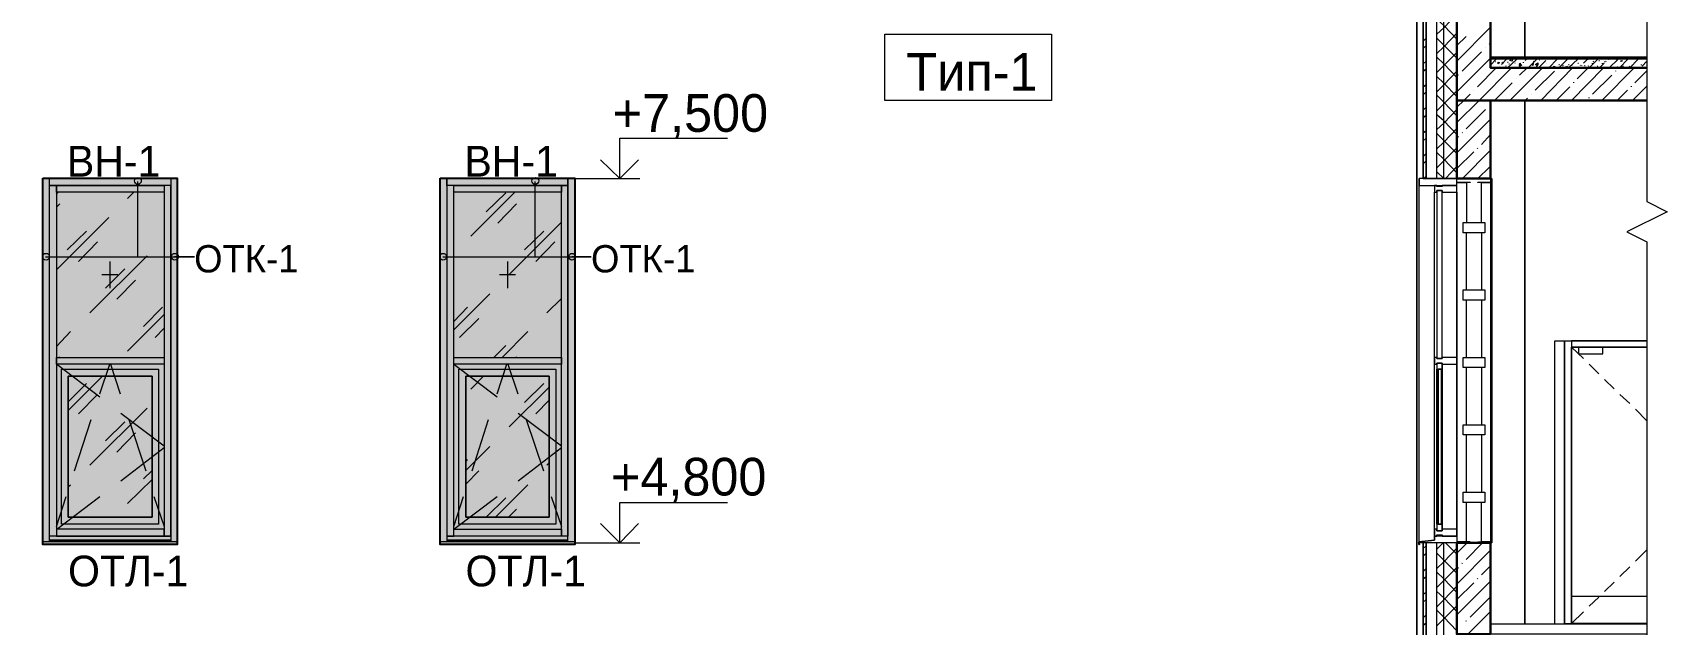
# Model space of a CAD drawing. Header units: millimetres. Extents: x 2294 to 908349, y -83289 to 219220.
# Drawn here: x 389132 to 401663, y 19777 to 24306 of the extents above; entities that cross this region are included whole.
import ezdxf

# ---------------------------------------------------------------- set-up
doc = ezdxf.new("R2010")
doc.units = ezdxf.units.MM
doc.layers.add('PDF _Геометрия', color=7, linetype='Continuous')
doc.layers.add('PDF _Текст', color=7, linetype='Continuous')

msp = doc.modelspace()

# ---------------------------------------------------------------- hatches: boundary and pattern name
at = {"transparency": 33554551}
h = msp.add_hatch(color=3, dxfattribs=at)
h.dxf.hatch_style = 1
h.paths.add_polyline_path([(389208.4, 23193.5), (390240.1, 23193.5), (390240.1, 20386.9), (389208.4, 20386.9)])
h = msp.add_hatch(color=3, dxfattribs=at)
h.dxf.hatch_style = 1
h.paths.add_polyline_path([(392255.4, 23193.5), (393287.1, 23193.5), (393287.1, 20386.9), (392255.4, 20386.9)])

# ---------------------------------------------------------------- linework, layer by layer
for points in [[(389208.4, 23193.5), (390240.1, 23193.5), (390240.1, 20386.9), (389208.4, 20386.9)], [(392255.4, 23193.5), (393287.1, 23193.5), (393287.1, 20386.9), (392255.4, 20386.9)]]:
    msp.add_lwpolyline(points, close=True)
at = {"layer": 'PDF _Геометрия', "lineweight": 9}
for points in [[(401505.6, 31119.1), (401505.6, 23014.2), (401663, 22935.5), (401352.6, 22782.5), (401505.6, 22703.9), (401505.6, 14778.2)], [(388154.9, 15495.1), (388176.7, 15495.1), (392255.4, 15495.1), (392255.4, 18852.5), (394423.7, 18852.5), (394423.7, 15495.1), (395044.5, 15495.1), (395044.5, 18852.5), (396487.1, 18852.5), (396487.1, 15495.1), (399743.9, 15495.1), (399743.9, 27525.7), (399743.9, 29698.4), (399743.9, 15442.7)], [(401505.6, 28124.6), (400570.1, 28124.6), (400570.1, 24120.2), (400570.1, 27525.7), (401505.6, 27525.7), (400570.1, 27525.7)], [(399792, 23189.1), (399792, 24736.6)], [(399896.9, 23189.1), (399896.9, 24736.6)], [(399949.4, 23189.1), (399949.4, 24736.6)], [(401505.6, 24120.2), (400307.8, 24120.2), (400307.8, 24111.5), (400307.8, 24102.8), (400307.8, 24037.2), (401505.6, 24037.2)], [(401505.6, 24111.5), (400307.8, 24111.5)], [(401505.6, 24102.8), (400307.8, 24102.8)], [(400517.7, 23788), (400307.8, 23788)], [(401505.6, 23788), (400570.1, 23788), (400570.1, 19779.3), (400570.1, 23788)], [(393234.6, 20408.8), (393234.6, 20478.7), (393234.6, 21794.6), (393234.6, 20452.5), (393186.5, 20452.5), (392360.3, 20452.5), (392360.3, 20505), (393186.5, 20505), (393186.5, 20452.5), (393186.5, 21794.6), (393186.5, 23136.6), (393234.6, 23136.6), (393234.6, 21794.6), (393234.6, 23110.4), (393234.6, 23189.1), (393422.6, 23189.1), (393632.4, 23189.1), (393632.4, 23499.5), (394458.7, 23499.5)], [(389260.9, 20408.8), (389260.9, 20478.7), (389260.9, 21794.6), (389260.9, 23136.6), (389313.3, 23136.6), (389313.3, 21794.6), (389313.3, 20452.5), (389260.9, 20452.5), (389260.9, 21794.6), (389260.9, 23110.4), (389260.9, 23189.1), (389208.4, 23189.1), (389208.4, 23110.4), (389208.4, 21794.6), (389208.4, 20478.7), (389208.4, 20400), (389208.4, 23189.1), (390240.1, 23189.1), (390240.1, 20400), (390240.1, 20478.7), (390240.1, 21794.6), (390240.1, 23110.4), (390240.1, 23189.1), (390192, 23189.1), (390192, 23110.4), (390192, 21794.6), (390192, 23136.6), (390139.5, 23136.6), (390139.5, 21794.6), (390139.5, 20452.5), (390139.5, 20505), (389313.3, 20505), (389313.3, 20452.5), (390139.5, 20452.5), (390192, 20452.5), (390192, 21794.6), (390192, 20478.7), (390192, 20408.8)], [(393234.6, 23189.1), (393287.1, 23189.1), (393287.1, 23110.4), (393287.1, 21794.6), (393287.1, 20478.7), (393287.1, 20400), (393287.1, 23189.1), (392255.4, 23189.1), (392255.4, 20400), (392255.4, 20478.7), (392255.4, 21794.6), (392255.4, 23110.4), (392255.4, 23189.1), (392307.8, 23189.1), (392307.8, 23110.4), (392307.8, 21794.6), (392307.8, 20452.5), (392360.3, 20452.5), (392360.3, 21794.6), (392360.3, 23136.6), (392307.8, 23136.6), (392307.8, 21794.6), (392307.8, 20478.7), (392307.8, 20408.8)], [(393475.1, 23189.1), (393785.4, 23189.1)], [(400049.9, 23189.1), (400307.8, 23189.1), (400307.8, 20400), (400049.9, 20400), (399761.4, 20400), (399761.4, 20408.8)], [(399761.4, 20413.2), (399761.4, 20478.7), (399761.4, 21794.6), (399761.4, 23110.4), (399761.4, 23189.1)], [(400307.8, 23189.1), (400316.6, 23189.1), (400316.6, 23162.9), (400316.6, 23158.5), (400211.7, 23158.5), (400211.7, 23162.9), (400316.6, 23162.9), (400307.8, 23162.9)], [(389313.3, 23071.1), (389326.4, 23084.2)], [(389859.8, 23036.1), (389907.9, 23084.2)], [(389934.1, 23167.2), (389934.1, 22590.2), (390371.2, 22590.2), (390218.2, 22590.2)], [(392491.5, 22747.6), (392828.1, 23084.2)], [(392609.5, 22935.5), (392758.1, 23079.8)], [(392981.1, 23167.2), (392981.1, 22590.2), (393413.9, 22590.2), (393265.2, 22590.2)], [(400049.9, 20452.5), (399936.2, 20452.5), (399896.9, 20452.5), (399879.4, 20452.5), (399879.4, 21794.6), (399879.4, 23084.2), (399896.9, 23084.2), (399896.9, 21820.8)], [(399936.2, 21820.8), (399936.2, 23084.2), (400049.9, 23084.2), (400049.9, 21794.6), (400049.9, 20452.5), (400049.9, 20400), (400150.5, 20400), (400150.5, 20408.8), (400049.9, 20408.8), (400124.2, 20408.8), (400124.2, 20710.4)], [(400049.9, 23162.9), (400150.5, 23162.9), (400150.5, 23158.5), (400049.9, 23158.5), (400124.2, 23158.5), (400124.2, 22852.5)], [(400049.9, 20478.7), (400049.9, 21794.6), (400049.9, 23110.4)], [(400237.9, 22852.5), (400237.9, 23158.5), (400316.6, 23158.5), (400316.6, 20408.8), (400316.6, 20400), (400211.7, 20400), (400211.7, 20408.8), (400316.6, 20408.8), (400237.9, 20408.8), (400237.9, 20710.4)], [(389313.3, 22970.5), (389339.5, 22996.8)], [(392696.9, 22848.1), (392841.2, 22996.8)], [(389313.3, 22489.6), (389715.5, 22891.8)], [(392784.3, 22454.7), (393186.5, 22856.9)], [(389396.4, 22642.7), (389545, 22786.9)], [(389483.8, 22555.2), (389628.1, 22703.9)], [(392902.4, 22642.7), (393051, 22786.9)], [(392989.8, 22555.2), (393134.1, 22703.9)], [(400124.2, 22336.6), (400124.2, 22773.8)], [(400237.9, 22773.8), (400237.9, 22336.6)], [(389230.3, 22590.2), (390371.2, 22590.2)], [(389571.2, 22161.8), (390008.4, 22598.9)], [(392277.2, 22590.2), (393413.9, 22590.2)], [(389663, 22454.7), (389785.4, 22454.7)], [(389689.3, 22349.8), (389837.9, 22498.4)], [(389724.2, 22555.2), (389724.2, 22349.8)], [(392710, 22454.7), (392832.4, 22454.7)], [(392771.2, 22555.2), (392771.2, 22349.8)], [(389776.7, 22266.7), (389921, 22411)], [(392360.3, 22030.6), (392635.7, 22306)], [(389982.2, 22056.9), (390126.4, 22205.5)], [(392360.3, 22096.2), (392465.2, 22205.5)], [(393072.9, 22161.8), (393186.5, 22271.1)], [(400124.2, 21820.8), (400124.2, 22258)], [(400237.9, 22258), (400237.9, 21820.8)], [(389859.8, 21868.9), (390139.5, 22148.7)], [(392404, 21973.8), (392552.7, 22118.1)], [(389313.3, 21903.9), (389422.6, 22017.5)], [(390069.6, 21973.8), (390139.5, 22043.7)], [(392731.9, 21820.8), (392928.6, 22017.5)], [(401505.6, 19700.6), (400307.8, 19700.6), (400307.8, 19766.2), (400307.8, 19774.9), (400307.8, 19779.3), (401505.6, 19779.3), (400876.1, 19779.3), (400876.1, 21947.6), (401505.6, 21947.6), (400928.6, 21947.6), (400928.6, 21899.5), (401505.6, 21899.5), (401169, 21899.5)], [(400801.8, 19779.3), (400801.8, 21947.6), (400876.1, 21947.6), (400876.1, 19779.3)], [(389330.8, 21820.8), (389339.5, 21825.2)], [(392666.3, 21820.8), (392758.1, 21912.6)], [(392836.8, 21820.8), (392841.2, 21825.2)], [(401505.6, 19783.6), (400928.6, 19783.6), (401505.6, 19783.6), (400928.6, 19783.6), (400928.6, 21899.5), (401020.4, 21812.1)], [(400981.1, 21899.5), (400928.6, 21899.5)], [(389317.7, 21768.3), (389645.6, 21519.2)], [(389645.6, 21541), (389724.2, 21768.3)], [(389728.6, 21768.3), (389802.9, 21541)], [(392360.3, 21768.3), (392692.5, 21519.2)], [(392692.5, 21541), (392766.9, 21768.3)], [(392775.6, 21768.3), (392849.9, 21541)], [(399936.2, 21729), (399936.2, 21777.1), (399896.9, 21777.1), (399896.9, 21729), (399936.2, 21729), (399936.2, 20544.3)], [(399896.9, 21768.3), (399896.9, 20505)], [(399896.9, 20544.3), (399896.9, 21729)], [(399936.2, 21768.3), (399936.2, 20505)], [(400124.2, 21305), (400124.2, 21742.1)], [(400237.9, 21742.1), (400237.9, 21305)], [(401064.1, 21768.3), (401138.4, 21694)], [(389405.1, 21414.2), (389667.4, 21676.5)], [(389405.1, 21479.8), (389545, 21619.7)], [(392491.5, 21576), (392587.6, 21676.5)], [(392784.3, 21287.5), (393090.4, 21593.5)], [(392902.4, 21475.4), (393051, 21619.7)], [(401182.1, 21650.3), (401256.5, 21580.4)], [(389483.8, 21388), (389628.1, 21536.6)], [(389571.2, 20994.6), (390008.4, 21431.7)], [(392989.8, 21388), (393090.4, 21492.9)], [(401300.2, 21536.6), (401374.5, 21466.7)], [(389453.2, 20950.9), (389580, 21344.3)], [(389689.3, 21182.5), (389837.9, 21326.8)], [(389807.3, 21392.4), (390139.5, 21143.2)], [(389868.5, 21344.3), (389999.7, 20950.9)], [(392500.2, 20950.9), (392627, 21344.3)], [(392854.3, 21392.4), (393186.5, 21143.2)], [(392915.5, 21344.3), (393046.6, 20950.9)], [(401418.2, 21423), (401505.6, 21335.6)], [(389776.7, 21095.1), (389921, 21243.8)], [(400124.2, 20789.1), (400124.2, 21226.3)], [(400237.9, 21226.3), (400237.9, 20789.1)], [(389807.3, 20876.5), (390139.5, 21130.1)], [(392452.1, 20955.2), (392635.7, 21138.8)], [(392854.3, 20876.5), (393186.5, 21130.1)], [(389982.2, 20889.7), (390047.7, 20955.2)], [(392452.1, 21020.8), (392465.2, 21038.3)], [(392452.1, 20850.3), (392552.7, 20950.9)], [(393072.9, 20994.6), (393090.4, 21012.1)], [(389405.1, 20828.5), (389422.6, 20845.9)], [(389859.8, 20701.7), (390047.7, 20885.3)], [(392679.4, 20596.8), (392928.6, 20845.9)], [(400049.9, 20815.3), (400049.9, 20574.9)], [(389313.3, 20526.8), (389387.6, 20754.1)], [(389317.7, 20505), (389645.6, 20754.1)], [(390060.9, 20754.1), (390139.5, 20526.8)], [(392360.3, 20505), (392692.5, 20754.1)], [(392360.3, 20526.8), (392434.6, 20754.1)], [(392609.5, 20596.8), (392758.1, 20745.4)], [(393107.8, 20754.1), (393186.5, 20526.8)], [(393287.1, 20400), (393387.6, 20400), (393632.4, 20400), (393632.4, 20710.4), (394458.7, 20710.4)], [(392780, 20596.8), (392841.2, 20658)], [(390192, 20452.5), (389260.9, 20452.5)], [(393234.6, 20452.5), (392307.8, 20452.5)], [(399879.4, 20452.5), (399879.4, 20421.9), (399879.4, 20452.5)], [(390240.1, 20413.2), (390240.1, 20408.8), (389208.4, 20408.8), (389208.4, 20413.2)], [(390240.1, 20408.8), (390240.1, 20386.9), (389208.4, 20386.9), (389208.4, 20408.8)], [(389208.4, 20386.9), (389208.4, 20391.3)], [(390192, 20421.9), (389260.9, 20421.9), (390192, 20421.9)], [(390192, 20421.9), (389260.9, 20421.9)], [(390240.1, 20391.3), (390240.1, 20386.9)], [(393287.1, 20413.2), (393287.1, 20408.8), (392255.4, 20408.8), (392255.4, 20413.2)], [(393287.1, 20408.8), (393287.1, 20386.9), (392255.4, 20386.9), (392255.4, 20408.8)], [(392255.4, 20386.9), (392255.4, 20391.3)], [(393234.6, 20421.9), (392307.8, 20421.9), (393234.6, 20421.9)], [(393234.6, 20421.9), (392307.8, 20421.9)], [(393287.1, 20391.3), (393287.1, 20386.9)], [(393475.1, 20400), (393785.4, 20400)], [(399792, 18852.5), (399792, 20400)], [(399879.4, 20421.9), (399879.4, 20421.9)], [(399896.9, 18852.5), (399896.9, 20400)], [(399949.4, 18852.5), (399949.4, 20400)], [(401505.6, 20347.6), (401418.2, 20260.1)], [(401374.5, 20216.4), (401300.2, 20142.1)], [(401256.5, 20098.4), (401182.1, 20028.5)], [(401505.6, 19989.1), (400928.6, 19989.1), (400928.6, 19783.6), (401020.4, 19871.1)], [(401138.4, 19984.7), (401064.1, 19914.8)]]:
    msp.add_lwpolyline(points, dxfattribs=at)
for points in [[(399813.8, 24736.6), (399792, 24736.6), (399792, 23189.1), (399813.8, 23189.1)], [(399813.8, 23189.1), (399896.9, 23189.1), (399949.4, 23189.1), (400049.9, 23189.1), (400049.9, 24736.6), (399949.4, 24736.6), (399896.9, 24736.6), (399813.8, 24736.6)], [(395665.2, 24295.1), (396941.7, 24295.1), (396941.7, 23788), (395665.2, 23788)], [(390165.8, 23136.6), (389287.1, 23136.6), (389260.9, 23136.6), (389260.9, 23189.1), (389287.1, 23189.1), (390165.8, 23189.1), (390192, 23189.1), (390192, 23136.6)], [(393212.8, 23136.6), (392334.1, 23136.6), (392307.8, 23136.6), (392307.8, 23189.1), (392334.1, 23189.1), (393212.8, 23189.1), (393234.6, 23189.1), (393234.6, 23136.6)], [(390139.5, 23084.2), (389313.3, 23084.2), (389313.3, 23136.6), (390139.5, 23136.6)], [(393186.5, 23084.2), (392360.3, 23084.2), (392360.3, 23136.6), (393186.5, 23136.6)], [(399936.2, 21812.1), (399936.2, 23097.3), (399896.9, 23097.3), (399896.9, 21812.1)], [(400264.1, 22773.8), (400098, 22773.8), (400098, 22852.5), (400264.1, 22852.5)], [(400264.1, 22258), (400098, 22258), (400098, 22336.6), (400264.1, 22336.6)], [(400928.6, 21947.6), (400928.6, 19779.3), (400876.1, 19779.3), (400876.1, 21947.6)], [(390139.5, 21768.3), (389313.3, 21768.3), (389313.3, 21820.8), (390139.5, 21820.8)], [(393186.5, 21768.3), (392360.3, 21768.3), (392360.3, 21820.8), (393186.5, 21820.8)], [(400264.1, 21742.1), (400098, 21742.1), (400098, 21820.8), (400264.1, 21820.8)], [(401169, 21847), (401169, 21899.5), (400981.1, 21899.5), (400981.1, 21847)], [(389352.7, 21729), (390095.8, 21729), (390095.8, 20544.3), (389352.7, 20544.3)], [(390095.8, 21729), (390095.8, 20544.3), (389352.7, 20544.3), (389352.7, 21729)], [(392399.7, 21729), (393142.8, 21729), (393142.8, 20544.3), (392399.7, 20544.3)], [(393142.8, 21729), (393142.8, 20544.3), (392399.7, 20544.3), (392399.7, 21729)], [(390047.7, 21676.5), (389405.1, 21676.5), (389405.1, 20596.8), (390047.7, 20596.8)], [(389405.1, 20596.8), (389405.1, 21676.5), (390047.7, 21676.5), (390047.7, 20596.8)], [(393090.4, 21676.5), (392452.1, 21676.5), (392452.1, 20596.8), (393090.4, 20596.8)], [(392452.1, 20596.8), (392452.1, 21676.5), (393090.4, 21676.5), (393090.4, 20596.8)], [(400264.1, 21226.3), (400098, 21226.3), (400098, 21305), (400264.1, 21305)], [(400264.1, 20710.4), (400098, 20710.4), (400098, 20789.1), (400264.1, 20789.1)], [(399936.2, 20491.8), (399936.2, 20544.3), (399896.9, 20544.3), (399896.9, 20491.8)], [(399879.4, 20421.9), (399757, 20408.8), (399757, 20386.9), (399761.4, 20386.9), (399765.8, 20391.3), (399757, 20386.9), (399757, 20408.8)], [(399813.8, 20400), (399792, 20400), (399792, 18852.5), (399813.8, 18852.5)], [(399813.8, 18852.5), (399896.9, 18852.5), (399949.4, 18852.5), (400049.9, 18852.5), (400049.9, 20400), (399949.4, 20400), (399896.9, 20400), (399813.8, 20400)]]:
    msp.add_lwpolyline(points, close=True, dxfattribs=at)
at = {"layer": 'PDF _Геометрия', "lineweight": 30}
msp.add_lwpolyline([(401505.6, 24037.2), (400307.8, 24037.2), (400307.8, 24736.6), (400049.9, 24736.6), (400049.9, 24037.2), (400049.9, 23788), (401505.6, 23788)], dxfattribs=at)
at = {"layer": 'PDF _Геометрия', "color": 250, "lineweight": 9, "true_color": 0x1d1d1d}
for points in [[(399896.9, 24295.1), (399949.4, 24343.2), (400049.9, 24448.1)], [(400049.9, 24255.8), (399949.4, 24360.7), (399896.9, 24408.8)], [(400049.9, 24089.6), (400307.8, 24347.6)], [(399792, 24242.7), (399813.8, 24264.5)], [(399792, 24185.8), (399813.8, 24207.7)], [(399896.9, 24146.5), (399949.4, 24198.9), (400049.9, 24303.9)], [(400049.9, 24111.5), (399949.4, 24212), (399896.9, 24264.5)], [(400049.9, 24207.7), (400119.9, 24277.6)], [(400268.5, 24190.2), (400268.5, 24190.2)], [(400299.1, 24216.4), (400307.8, 24229.5)], [(399792, 24067.8), (399813.8, 24089.6)], [(399896.9, 24002.2), (399949.4, 24054.7), (400049.9, 24155.2)], [(400049.9, 23962.9), (399949.4, 24067.8), (399896.9, 24120.2)], [(400049.9, 23853.6), (400233.5, 24037.2), (400307.8, 24111.5)], [(400089.2, 24011), (400115.5, 24037.2), (400237.9, 24159.6)], [(400307.8, 24059), (400351.5, 24102.8)], [(400342.8, 24089.6), (400342.8, 24089.6)], [(400342.8, 24085.3), (400347.2, 24085.3)], [(400390.9, 24063.4), (400430.2, 24102.8)], [(400434.6, 24102.8), (400434.6, 24102.8)], [(400439, 24037.2), (400508.9, 24102.8)], [(400439, 24080.9), (400443.3, 24080.9)], [(400447.7, 24067.8), (400452.1, 24067.8)], [(400473.9, 24102.8), (400473.9, 24089.6), (400456.5, 24094), (400465.2, 24102.8)], [(400495.8, 24072.2), (400495.8, 24076.5)], [(400517.7, 24037.2), (400548.3, 24063.4)], [(400526.4, 24072.2), (400530.8, 24067.8)], [(400539.5, 24076.5), (400539.5, 24076.5)], [(400561.4, 24076.5), (400561.4, 24080.9)], [(400565.8, 24085.3), (400565.8, 24085.3)], [(400574.5, 24094), (400583.2, 24102.8)], [(400596.4, 24037.2), (400661.9, 24102.8)], [(400622.6, 24067.8), (400622.6, 24067.8)], [(400635.7, 24089.6), (400640.1, 24085.3)], [(400635.7, 24072.2), (400640.1, 24072.2)], [(400675, 24037.2), (400731.9, 24094)], [(400679.4, 24098.4), (400683.8, 24098.4)], [(400714.4, 24076.5), (400718.8, 24080.9)], [(400736.2, 24067.8), (400736.2, 24067.8)], [(400753.7, 24037.2), (400819.3, 24102.8)], [(400810.6, 24094), (400810.6, 24094)], [(400832.4, 24063.4), (400836.8, 24063.4)], [(400836.8, 24041.6), (400898, 24102.8)], [(400906.7, 24037.2), (400976.7, 24102.8)], [(400906.7, 24063.4), (400911.1, 24063.4)], [(400976.7, 24072.2), (400981.1, 24072.2)], [(401020.4, 24072.2), (401051, 24102.8), (401051, 24098.4), (401046.6, 24102.8)], [(401064.1, 24037.2), (401129.7, 24102.8)], [(401090.3, 24067.8), (401090.3, 24072.2)], [(401094.7, 24085.3), (401099.1, 24089.6)], [(401138.4, 24094), (401142.8, 24094)], [(401142.8, 24037.2), (401177.8, 24072.2)], [(401164.7, 24072.2), (401164.7, 24067.8)], [(401182.1, 24080.9), (401186.5, 24085.3)], [(401190.9, 24085.3), (401195.3, 24089.6)], [(401208.4, 24102.8), (401208.4, 24102.8)], [(401208.4, 24102.8), (401212.7, 24102.8)], [(401217.1, 24037.2), (401287.1, 24102.8)], [(401269.6, 24089.6), (401273.9, 24089.6)], [(401278.3, 24094), (401278.3, 24098.4)], [(401295.8, 24037.2), (401361.4, 24102.8)], [(401374.5, 24037.2), (401440.1, 24102.8)], [(401422.6, 24067.8), (401422.6, 24067.8)], [(401466.3, 24059), (401466.3, 24063.4)], [(401470.7, 24050.3), (401505.6, 24089.6)], [(399792, 24011), (399813.8, 24028.4)], [(399896.9, 23853.6), (399949.4, 23906), (400049.9, 24011)], [(400049.9, 23818.6), (399949.4, 23919.2), (399896.9, 23971.6)], [(400049.9, 23617.5), (400220.4, 23788), (400469.6, 24037.2)], [(400063, 23980.4), (400063, 23984.7)], [(400207.3, 23892.9), (400351.5, 24037.2)], [(400334.1, 24054.7), (400334.1, 24054.7)], [(400360.3, 24037.2), (400364.7, 24037.2)], [(400377.8, 24050.3), (400377.8, 24050.3)], [(400421.5, 24054.7), (400425.9, 24050.3)], [(400430.2, 24041.6), (400434.6, 24041.6)], [(400456.5, 23788), (400705.6, 24037.2)], [(400504.5, 23954.1), (400504.5, 23954.1)], [(400526.4, 24054.7), (400530.8, 24054.7)], [(400530.8, 23980.4), (400587.6, 24037.2)], [(400648.8, 23866.7), (400797.4, 24011)], [(400692.5, 23788), (400937.3, 24037.2)], [(400745, 24041.6), (400749.4, 24041.6)], [(400854.3, 24037.2), (400863, 24045.9), (400867.4, 24037.2)], [(400863, 24054.7), (400867.4, 24059)], [(400902.4, 24045.9), (400902.4, 24045.9)], [(400928.6, 24059), (400933, 24059)], [(400928.6, 23788), (401173.4, 24037.2)], [(400928.6, 24037.2), (400928.6, 24037.2)], [(400928.6, 24037.2), (400928.6, 24037.2)], [(400972.3, 23954.1), (401055.4, 24037.2)], [(400985.4, 24037.2), (400994.2, 24041.6)], [(400994.2, 24054.7), (400998.5, 24059)], [(401007.3, 24054.7), (401007.3, 24059)], [(401029.1, 24054.7), (401033.5, 24054.7)], [(401055.4, 24054.7), (401059.7, 24050.3)], [(401090.3, 23836.1), (401239, 23980.4)], [(401125.3, 24050.3), (401129.7, 24050.3)], [(401160.3, 23788), (401409.5, 24037.2)], [(401160.3, 24037.2), (401164.7, 24037.2)], [(401164.7, 24037.2), (401164.7, 24037.2)], [(401225.9, 24045.9), (401225.9, 24045.9)], [(401269.6, 24011), (401269.6, 24015.3)], [(401278.3, 24045.9), (401282.7, 24045.9)], [(401313.3, 24050.3), (401317.7, 24045.9)], [(401322, 24050.3), (401326.4, 24050.3)], [(401322, 24041.6), (401326.4, 24041.6)], [(401370.1, 24045.9), (401374.5, 24050.3)], [(401392, 24059), (401396.4, 24059)], [(401413.8, 23923.5), (401505.6, 24015.3)], [(401422.6, 24041.6), (401422.6, 24037.2)], [(401453.2, 24037.2), (401457.6, 24037.2)], [(399792, 23892.9), (399813.8, 23910.4)], [(399792, 23831.7), (399813.8, 23853.6)], [(399896.9, 23709.3), (399949.4, 23761.8), (400049.9, 23862.3)], [(400049.9, 23670), (399949.4, 23774.9), (399896.9, 23827.4)], [(400049.9, 23735.5), (400102.4, 23788), (400150.5, 23836.1)], [(400181.1, 23866.7), (400181.1, 23866.7)], [(400338.4, 23788), (400473.9, 23923.5)], [(400622.6, 23836.1), (400622.6, 23836.1)], [(400810.6, 23788), (400915.5, 23892.9)], [(400946.1, 23923.5), (400946.1, 23927.9)], [(401064.1, 23805.5), (401064.1, 23809.9)], [(401278.3, 23788), (401357, 23866.7)], [(401387.6, 23892.9), (401387.6, 23897.3)], [(401396.4, 23788), (401505.6, 23897.3)], [(399792, 23713.7), (399813.8, 23735.5)], [(399896.9, 23565.1), (399949.4, 23613.1), (400049.9, 23718.1)], [(400119.9, 23569.4), (400268.5, 23718.1)], [(400299.1, 23748.7), (400299.1, 23748.7)], [(400574.5, 23788), (400592, 23805.5)], [(399792, 23656.9), (399813.8, 23674.3)], [(400049.9, 23525.7), (399949.4, 23630.6), (399896.9, 23678.7)], [(399896.9, 23416.4), (399949.4, 23468.9), (400049.9, 23573.8)], [(400049.9, 23385.8), (400307.8, 23643.7)], [(399792, 23538.8), (399813.8, 23556.3)], [(399792, 23477.6), (399813.8, 23499.5)], [(400049.9, 23381.5), (399949.4, 23482), (399896.9, 23534.5)], [(400049.9, 23499.5), (400063, 23512.6)], [(400089.2, 23538.8), (400093.6, 23543.2)], [(400237.9, 23451.4), (400307.8, 23525.7)], [(399792, 23359.6), (399813.8, 23381.5)], [(399792, 23302.8), (399813.8, 23324.6)], [(399896.9, 23272.2), (399949.4, 23324.6), (400049.9, 23425.2)], [(400049.9, 23232.8), (399949.4, 23337.7), (399896.9, 23390.2)], [(400049.9, 23267.8), (400181.1, 23394.6)], [(400093.6, 23189.1), (400307.8, 23407.7)], [(400207.3, 23420.8), (400211.7, 23425.2)], [(399796.4, 23189.1), (399813.8, 23206.6)], [(399949.4, 23189.1), (399896.9, 23241.6)], [(399949.4, 23189.1), (399949.4, 23189.1)], [(399962.5, 23189.1), (400049.9, 23280.9)], [(400211.7, 23189.1), (400299.1, 23276.5)], [(399792, 20356.3), (399813.8, 20378.2)], [(399792, 20299.5), (399813.8, 20321.3)], [(400049.9, 20321.3), (400128.6, 20400)], [(400049.9, 20085.3), (400307.8, 20343.2)], [(400119.9, 20273.3), (400246.6, 20400)], [(399792, 20181.5), (399813.8, 20203.3)], [(400049.9, 20203.3), (400063, 20212.1)], [(400089.2, 20242.7), (400093.6, 20247)], [(400237.9, 20155.2), (400307.8, 20225.2)], [(399792, 20124.6), (399813.8, 20142.1)], [(400049.9, 19849.2), (400307.8, 20107.1)], [(400049.9, 19967.3), (400181.1, 20094)], [(400207.3, 20124.6), (400211.7, 20129)], [(399792, 20006.6), (399813.8, 20024.1)], [(399792, 19945.4), (399813.8, 19967.3)], [(400150.5, 19831.7), (400299.1, 19980.4)], [(399792, 19827.4), (399813.8, 19849.2)], [(400049.9, 19613.2), (400133, 19700.6), (400307.8, 19875.4)], [(400119.9, 19801.1), (400124.2, 19805.5)], [(399792, 19770.5), (399813.8, 19788)]]:
    msp.add_lwpolyline(points, dxfattribs=at)
for points in [[(400373.4, 24080.9), (400369, 24067.8), (400360.3, 24076.5)], [(400404, 24080.9), (400404, 24072.2), (400395.3, 24072.2)], [(400535.2, 24072.2), (400535.2, 24059), (400526.4, 24059)], [(400635.7, 24067.8), (400631.3, 24054.7), (400622.6, 24063.4)], [(400670.7, 24059), (400653.2, 24063.4), (400670.7, 24076.5)], [(401317.7, 24094), (401313.3, 24085.3), (401304.5, 24089.6)], [(400666.3, 24059), (400666.3, 24050.3), (400657.6, 24050.3)], [(400797.4, 24050.3), (400801.8, 24037.2), (400788.7, 24037.2)], [(400898, 24050.3), (400893.6, 24041.6), (400884.9, 24045.9)]]:
    msp.add_lwpolyline(points, close=True, dxfattribs=at)
at = {"layer": 'PDF _Геометрия', "lineweight": 30}
for points in [[(400307.8, 23189.1), (400307.8, 23788), (400049.9, 23788), (400049.9, 23189.1)], [(400307.8, 19700.6), (400307.8, 20400), (400049.9, 20400), (400049.9, 19700.6)]]:
    msp.add_lwpolyline(points, close=True, dxfattribs=at)
at = {"layer": 'PDF _Геометрия', "lineweight": 18}
for points in [[(393483.8, 23333.4), (393632.4, 23189.1), (393776.7, 23333.4)], [(393483.8, 20548.7), (393632.4, 20400), (393776.7, 20548.7)]]:
    msp.add_lwpolyline(points, dxfattribs=at)
at = {"layer": 'PDF _Геометрия', "lineweight": 20}
for points in [[(399761.4, 23189.1), (399761.4, 23136.6), (400049.9, 23136.6), (400049.9, 23189.1)], [(399896.9, 23127.9), (399896.9, 23136.6), (399879.4, 23136.6), (399879.4, 23084.2), (399896.9, 23084.2), (399896.9, 23097.3), (399936.2, 23097.3), (399936.2, 23084.2), (400049.9, 23084.2), (400049.9, 23136.6), (399936.2, 23136.6), (399936.2, 23127.9)], [(399896.9, 21812.1), (399896.9, 21820.8), (399879.4, 21820.8), (399879.4, 21768.3), (399896.9, 21768.3), (399896.9, 21777.1), (399936.2, 21777.1), (399936.2, 21768.3), (400049.9, 21768.3), (400049.9, 21820.8), (399936.2, 21820.8), (399936.2, 21812.1)], [(399931.9, 20544.3), (399931.9, 21729), (399905.6, 21729), (399905.6, 20544.3)], [(399896.9, 20491.8), (399896.9, 20505), (399879.4, 20505), (399879.4, 20452.5), (399896.9, 20452.5), (399896.9, 20461.2), (399936.2, 20461.2), (399936.2, 20452.5), (400049.9, 20452.5), (400049.9, 20505), (399936.2, 20505), (399936.2, 20491.8)]]:
    msp.add_lwpolyline(points, close=True, dxfattribs=at)
at = {"layer": 'PDF _Геометрия', "color": 7, "lineweight": 9, "true_color": 0xffffff}
for points in [[(399896.9, 20351.9), (399945, 20400)], [(399896.9, 20203.3), (399949.4, 20255.8), (400049.9, 20360.7)], [(400049.9, 20168.3), (399949.4, 20268.9), (399896.9, 20321.3)], [(400049.9, 20312.6), (399962.5, 20400)], [(399896.9, 20059.1), (399949.4, 20111.5), (400049.9, 20212.1)], [(400049.9, 20019.7), (399949.4, 20124.6), (399896.9, 20177.1)], [(399896.9, 19910.4), (399949.4, 19962.9), (400049.9, 20067.8)], [(400049.9, 19875.4), (399949.4, 19980.4), (399896.9, 20028.5)], [(399896.9, 19766.2), (399949.4, 19818.6), (400049.9, 19919.2)], [(400049.9, 19726.8), (399949.4, 19831.7), (399896.9, 19884.2)]]:
    msp.add_lwpolyline(points, dxfattribs=at)
at = {"layer": 'PDF _Геометрия', "lineweight": 9}
for points in [[(389912.2, 23171.6), (389912.2, 23189.1), (389921, 23197.8), (389938.5, 23197.8)], [(389912.2, 23171.6), (389912.2, 23189.1), (389921, 23197.8), (389938.5, 23197.8)], [(389938.5, 23197.8), (389951.6, 23197.8), (389964.7, 23189.1), (389964.7, 23171.6)], [(389938.5, 23197.8), (389951.6, 23197.8), (389964.7, 23189.1), (389964.7, 23171.6)], [(392959.2, 23171.6), (392959.2, 23189.1), (392968, 23197.8), (392985.4, 23197.8)], [(392959.2, 23171.6), (392959.2, 23189.1), (392968, 23197.8), (392985.4, 23197.8)], [(392985.4, 23197.8), (392998.6, 23197.8), (393011.7, 23189.1), (393011.7, 23171.6)], [(392985.4, 23197.8), (392998.6, 23197.8), (393011.7, 23189.1), (393011.7, 23171.6)], [(389938.5, 23145.4), (389921, 23145.4), (389912.2, 23158.5), (389912.2, 23171.6)], [(389938.5, 23145.4), (389921, 23145.4), (389912.2, 23158.5), (389912.2, 23171.6)], [(389964.7, 23171.6), (389964.7, 23158.5), (389951.6, 23145.4), (389938.5, 23145.4)], [(389964.7, 23171.6), (389964.7, 23158.5), (389951.6, 23145.4), (389938.5, 23145.4)], [(392985.4, 23145.4), (392968, 23145.4), (392959.2, 23158.5), (392959.2, 23171.6)], [(392985.4, 23145.4), (392968, 23145.4), (392959.2, 23158.5), (392959.2, 23171.6)], [(393011.7, 23171.6), (393011.7, 23158.5), (392998.6, 23145.4), (392985.4, 23145.4)], [(393011.7, 23171.6), (393011.7, 23158.5), (392998.6, 23145.4), (392985.4, 23145.4)], [(389208.4, 22590.2), (389208.4, 22607.7), (389217.1, 22616.4), (389234.6, 22616.4)], [(389208.4, 22590.2), (389208.4, 22607.7), (389217.1, 22616.4), (389234.6, 22616.4)], [(389234.6, 22564), (389217.1, 22564), (389208.4, 22577.1), (389208.4, 22590.2)], [(389234.6, 22564), (389217.1, 22564), (389208.4, 22577.1), (389208.4, 22590.2)], [(389234.6, 22616.4), (389247.7, 22616.4), (389260.9, 22607.7), (389260.9, 22590.2)], [(389234.6, 22616.4), (389247.7, 22616.4), (389260.9, 22607.7), (389260.9, 22590.2)], [(389260.9, 22590.2), (389260.9, 22577.1), (389247.7, 22564), (389234.6, 22564)], [(389260.9, 22590.2), (389260.9, 22577.1), (389247.7, 22564), (389234.6, 22564)], [(390196.4, 22590.2), (390196.4, 22607.7), (390205.1, 22616.4), (390222.6, 22616.4)], [(390196.4, 22590.2), (390196.4, 22607.7), (390205.1, 22616.4), (390222.6, 22616.4)], [(390222.6, 22564), (390205.1, 22564), (390196.4, 22577.1), (390196.4, 22590.2)], [(390222.6, 22564), (390205.1, 22564), (390196.4, 22577.1), (390196.4, 22590.2)], [(390222.6, 22616.4), (390235.7, 22616.4), (390248.8, 22607.7), (390248.8, 22590.2)], [(390222.6, 22616.4), (390235.7, 22616.4), (390248.8, 22607.7), (390248.8, 22590.2)], [(390248.8, 22590.2), (390248.8, 22577.1), (390235.7, 22564), (390222.6, 22564)], [(390248.8, 22590.2), (390248.8, 22577.1), (390235.7, 22564), (390222.6, 22564)], [(392255.4, 22590.2), (392255.4, 22607.7), (392264.1, 22616.4), (392277.2, 22616.4)], [(392255.4, 22590.2), (392255.4, 22607.7), (392264.1, 22616.4), (392277.2, 22616.4)], [(392277.2, 22564), (392264.1, 22564), (392255.4, 22577.1), (392255.4, 22590.2)], [(392277.2, 22564), (392264.1, 22564), (392255.4, 22577.1), (392255.4, 22590.2)], [(392277.2, 22616.4), (392290.4, 22616.4), (392303.5, 22607.7), (392303.5, 22590.2)], [(392277.2, 22616.4), (392290.4, 22616.4), (392303.5, 22607.7), (392303.5, 22590.2)], [(392303.5, 22590.2), (392303.5, 22577.1), (392290.4, 22564), (392277.2, 22564)], [(392303.5, 22590.2), (392303.5, 22577.1), (392290.4, 22564), (392277.2, 22564)], [(393243.4, 22590.2), (393243.4, 22607.7), (393252.1, 22616.4), (393265.2, 22616.4)], [(393243.4, 22590.2), (393243.4, 22607.7), (393252.1, 22616.4), (393265.2, 22616.4)], [(393265.2, 22564), (393252.1, 22564), (393243.4, 22577.1), (393243.4, 22590.2)], [(393265.2, 22564), (393252.1, 22564), (393243.4, 22577.1), (393243.4, 22590.2)], [(393265.2, 22616.4), (393278.3, 22616.4), (393291.5, 22607.7), (393291.5, 22590.2)], [(393265.2, 22616.4), (393278.3, 22616.4), (393291.5, 22607.7), (393291.5, 22590.2)], [(393291.5, 22590.2), (393291.5, 22577.1), (393278.3, 22564), (393265.2, 22564)], [(393291.5, 22590.2), (393291.5, 22577.1), (393278.3, 22564), (393265.2, 22564)]]:
    msp.add_open_spline(points, degree=3, dxfattribs=at)

# ---------------------------------------------------------------- texts
at = {"layer": 'PDF _Текст', "attachment_point": 4, "style": ''}
for s, insert, char_height in [('Тип-1', (395829.4, 24006.1), 289.45), ('+7,500', (393578.1, 23664.8), 288.74), ('ВН-1', (389394.3, 23322.1), 235.29), ('ВН-1', (392441.5, 23322.1), 235.29), ('ОТК-1', (390369.4, 22574), 209.3), ('ОТК-1', (393412, 22574), 209.3), ('+4,800', (393565, 20880.2), 288.74), ('ОТЛ-1', (389402.8, 20183.4), 235.29), ('ОТЛ-1', (392450.1, 20183.4), 235.29)]:
    msp.add_mtext(s, dxfattribs=dict(at, insert=insert, char_height=char_height))

doc.saveas('drawing.dxf')
